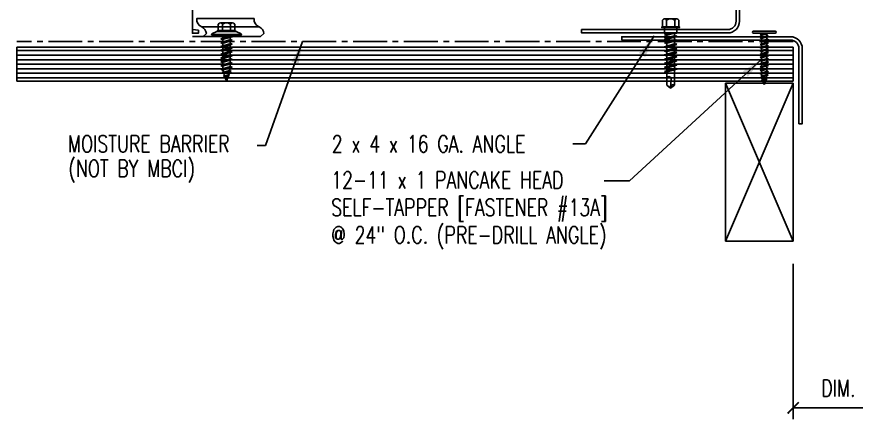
# Model space of a CAD drawing. Header units: inches. Extents: x 2.9 to 43.4, y 16.9 to 36.4.
# Drawn here: x 2.9 to 21.49, y 16.92 to 25.83 of the extents above; entities that cross this region are included whole.
import ezdxf

# ---------------------------------------------------------------- set-up
doc = ezdxf.new("R2010")
doc.units = ezdxf.units.IN
doc.header["$MEASUREMENT"] = 0
doc.linetypes.add('CENTER2', pattern=[1.125, 0.75, -0.125, 0.125, -0.125])
for name, color, linetype in [('BARRIER', 253, 'CENTER2'), ('clip', 5, 'Continuous'), ('DIM', 2, 'Continuous'), ('FASTENER', 9, 'Continuous'), ('STLA', 10, 'Continuous'), ('TEXT', 2, 'Continuous'), ('WOOD', 3, 'Continuous')]:
    doc.layers.add(name, color=color, linetype=linetype)
doc.styles.add('TEXT1', font='ROMANS.shx', dxfattribs={"width": 0.75, "height": 0.375})
doc.dimstyles.new('DETAIL$0', dxfattribs={"dimscale": 4, "dimtxt": 0.375, "dimasz": 0.0625, "dimexe": 0.0625, "dimexo": 0.125, "dimgap": 0.0625, "dimtad": 1, "dimdec": 4, "dimzin": 3, "dimdsep": 46, "dimlunit": 4, "dimtxsty": 'TEXT1', "dimblk": 'ARCHTICK', "dimcen": 0.0625, "dimclrd": 7, "dimclre": 7, "dimclrt": 2, "dimadec": 0, "dimazin": 0, "dimtfac": 0.59375, "dimtdec": 4, "dimtmove": 0, "dimatfit": 3, "dimfxl": 0, "dimfrac": 2, "dimtolj": 1, "dimtzin": 3, "dimarcsym": 0})
doc.dimstyles.new('DETAIL$7', dxfattribs={"dimscale": 4, "dimtxt": 0.375, "dimasz": 0.125, "dimexe": 0.0625, "dimexo": 0.125, "dimgap": 0.0625, "dimtad": 1, "dimdec": 4, "dimzin": 3, "dimdsep": 46, "dimlunit": 4, "dimtxsty": 'TEXT1', "dimblk": 'ARCHTICK', "dimcen": 0.0625, "dimclrd": 7, "dimclre": 7, "dimclrt": 2, "dimadec": 0, "dimazin": 0, "dimtfac": 0.59375, "dimtdec": 4, "dimtmove": 2, "dimatfit": 3, "dimfxl": 0, "dimfrac": 2, "dimtolj": 1, "dimtzin": 3, "dimarcsym": 0})

# ---------------------------------------------------------------- blocks, each defined once
blk = doc.blocks.new('_ArchTick')
at = {"color": 0, "linetype": 'ByBlock', "const_width": 0.15}
blk.add_lwpolyline([(-0.5, -0.5), (0.5, 0.5)], dxfattribs=at)
blk = doc.blocks.new('*D9')
at = {"layer": 'DEFPOINTS', "color": 0}
for p in [(20.099, 20.862), (22.099, 20.862), (22.099, 17.172)]:
    blk.add_point(p, dxfattribs=at)
at = {"layer": 'DIM', "color": 7, "lineweight": -2}
for p, q in [((20.099, 20.362), (20.099, 16.922)), ((22.099, 20.362), (22.099, 16.922)), ((20.099, 17.172), (22.099, 17.172))]:
    blk.add_line(p, q, dxfattribs=at)
at = {"layer": 'DIM', "color": 7, "lineweight": -2, "xscale": 0.25, "yscale": 0.25, "zscale": 0.25, "rotation": 180}
blk.add_blockref('_ArchTick', (20.099, 17.172), dxfattribs=at)
at = {"layer": 'DIM', "color": 7, "lineweight": -2, "xscale": 0.25, "yscale": 0.25, "zscale": 0.25}
blk.add_blockref('_ArchTick', (22.099, 17.172), dxfattribs=at)
at = {"layer": 'DIM', "color": 2, "insert": (21.099, 17.609), "char_height": 0.375, "attachment_point": 5, "style": 'TEXT1'}
blk.add_mtext('\\A1;DIM.', dxfattribs=at)
blk = doc.blocks.new('st7')
at = {"layer": 'FASTENER'}
for p, q in [((-0.24, 0.082), (0.24, 0.082)), ((-0.24, 0.037), (0.24, 0.037)), ((-0.093, 0.003), (0.027, 0.037)), ((-0.069, -0.011), (-0.093, 0.003)), ((-0.069, -0.011), (0.095, 0.036)), ((-0.057, 0.037), (-0.057, 0.013)), ((0.059, 0.026), (0.059, -0.025)), ((-0.093, -0.069), (0.071, -0.022)), ((-0.069, -0.082), (-0.093, -0.069)), ((-0.093, -0.14), (0.071, -0.093)), ((-0.069, -0.154), (-0.093, -0.14)), ((-0.093, -0.212), (0.071, -0.165)), ((-0.069, -0.082), (0.095, -0.036)), ((-0.069, -0.154), (0.095, -0.107)), ((-0.069, -0.225), (0.095, -0.178)), ((-0.057, -0.008), (-0.057, -0.059)), ((-0.057, -0.079), (-0.057, -0.13)), ((-0.057, -0.15), (-0.057, -0.201)), ((0.059, -0.046), (0.059, -0.097)), ((0.059, -0.117), (0.059, -0.168)), ((0.095, -0.036), (0.071, -0.022)), ((0.095, -0.107), (0.071, -0.093)), ((0.095, -0.178), (0.071, -0.165)), ((-0.069, -0.225), (-0.093, -0.212)), ((-0.093, -0.283), (0.071, -0.236)), ((-0.069, -0.296), (-0.093, -0.283)), ((-0.093, -0.354), (0.071, -0.307)), ((-0.069, -0.368), (-0.093, -0.354)), ((-0.069, -0.296), (0.095, -0.25)), ((-0.069, -0.368), (0.095, -0.321)), ((-0.057, -0.222), (-0.057, -0.273)), ((-0.057, -0.293), (-0.057, -0.344)), ((-0.057, -0.365), (-0.057, -0.415)), ((0.059, -0.189), (0.059, -0.239)), ((0.059, -0.26), (0.059, -0.311)), ((0.059, -0.331), (0.059, -0.382)), ((0.095, -0.25), (0.071, -0.236)), ((0.095, -0.321), (0.071, -0.307)), ((-0.093, -0.426), (0.071, -0.379)), ((-0.069, -0.439), (-0.093, -0.426)), ((-0.093, -0.497), (0.071, -0.45)), ((-0.069, -0.511), (-0.093, -0.497)), ((-0.093, -0.568), (0.071, -0.522)), ((-0.069, -0.439), (0.095, -0.392)), ((-0.069, -0.511), (0.095, -0.464)), ((-0.069, -0.582), (0.095, -0.535)), ((-0.057, -0.436), (-0.057, -0.487)), ((-0.057, -0.507), (-0.057, -0.558)), ((0.059, -0.403), (0.059, -0.454)), ((0.059, -0.474), (0.059, -0.525)), ((0.059, -0.545), (0.059, -0.596)), ((0.095, -0.392), (0.071, -0.379)), ((0.095, -0.464), (0.071, -0.45)), ((0.095, -0.535), (0.071, -0.522)), ((-0.069, -0.582), (-0.093, -0.568)), ((-0.093, -0.64), (0.071, -0.593)), ((-0.069, -0.653), (-0.093, -0.64)), ((-0.093, -0.711), (0.071, -0.664)), ((-0.069, -0.725), (-0.093, -0.711)), ((-0.093, -0.782), (0.071, -0.736)), ((-0.069, -0.653), (0.095, -0.606)), ((-0.069, -0.725), (0.095, -0.678)), ((-0.057, -0.579), (-0.057, -0.629)), ((-0.057, -0.65), (-0.057, -0.701)), ((-0.057, -0.721), (-0.057, -0.772)), ((0.059, -0.617), (0.059, -0.668)), ((0.059, -0.688), (0.059, -0.739)), ((0.095, -0.606), (0.071, -0.593)), ((0.095, -0.678), (0.071, -0.664)), ((0.095, -0.749), (0.071, -0.736)), ((-0.069, -0.796), (-0.093, -0.782)), ((-0.093, -0.854), (0.071, -0.807)), ((-0.069, -0.867), (-0.093, -0.854)), ((-0.078, -0.921), (0.061, -0.881)), ((-0.054, -0.934), (-0.078, -0.921)), ((-0.069, -0.796), (0.095, -0.749)), ((-0.069, -0.867), (0.095, -0.821)), ((-0.057, -0.793), (-0.057, -0.844)), ((-0.054, -0.934), (0.085, -0.895)), ((0.059, -0.759), (0.059, -0.81)), ((0.059, -0.831), (0.059, -0.861)), ((0.085, -0.895), (0.061, -0.881)), ((0.095, -0.821), (0.071, -0.807)), ((-0.058, -0.986), (0.041, -0.958)), ((-0.034, -1), (-0.058, -0.986)), ((-0.034, -1), (0.065, -0.972)), ((-0.03, -1.05), (0.006, -1.04)), ((-0.006, -1.063), (-0.03, -1.05)), ((-0.006, -1.063), (0.03, -1.053)), ((0.03, -1.053), (0.006, -1.04)), ((0.065, -0.972), (0.041, -0.958))]:
    blk.add_line(p, q, dxfattribs=at)
for centre, radius, start, end in [((-0.238, 0.06), 0.0227, 94.6639, 265.3361), ((0.238, 0.06), 0.0227, 274.6639, 85.3361), ((0.502, -0.853), 0.56, 181.0834, 186.2136), ((-0.501, -0.853), 0.56, 348.7524, 354.9475), ((-0.501, -0.853), 0.56, 357.0874, 0.7958), ((0.502, -0.853), 0.56, 188.2489, 193.282), ((0.502, -0.853), 0.56, 194.889, 200.3099), ((0.502, -0.853), 0.56, 201.1572, 206.3807), ((-0.501, -0.853), 0.56, 333.6193, 338.828), ((-0.501, -0.853), 0.56, 339.4684, 347.2016)]:
    blk.add_arc(centre, radius, start, end, dxfattribs=at)
blk = doc.blocks.new('st10')
at = {"layer": 'FASTENER'}
for p, q in [((-0.181, 0.276), (-0.181, 0.137)), ((-0.135, 0.302), (0.135, 0.302)), ((-0.089, 0.276), (-0.089, 0.137)), ((0.089, 0.276), (0.089, 0.137)), ((0.181, 0.276), (0.181, 0.137)), ((-0.217, 0.114), (-0.326, 0.059)), ((-0.326, 0.059), (-0.326, 0.049)), ((-0.326, 0.049), (0.326, 0.049)), ((-0.217, 0.114), (0.217, 0.114)), ((-0.193, 0.137), (0.193, 0.137)), ((-0.193, 0.119), (0.193, 0.119)), ((-0.181, 0.137), (0.181, 0.137)), ((-0.129, 0.035), (-0.124, 0.037)), ((-0.096, 0.017), (-0.129, 0.035)), ((-0.129, -0.049), (0.096, 0.015)), ((-0.124, 0.037), (-0.08, 0.037)), ((-0.096, 0.017), (-0.025, 0.037)), ((-0.08, 0.037), (0.08, 0.037)), ((-0.08, 0.021), (-0.08, -0.035)), ((0.08, 0.037), (0.08, 0.011)), ((0.129, -0.003), (0.096, 0.015)), ((0.217, 0.114), (0.326, 0.059)), ((0.326, 0.059), (0.326, 0.049)), ((-0.096, -0.068), (-0.129, -0.049)), ((-0.129, -0.134), (0.096, -0.069)), ((-0.096, -0.152), (-0.129, -0.134)), ((-0.129, -0.218), (0.096, -0.154)), ((-0.096, -0.068), (0.129, -0.004)), ((-0.096, -0.152), (0.129, -0.088)), ((-0.096, -0.237), (0.129, -0.172)), ((-0.08, -0.063), (-0.08, -0.12)), ((-0.08, -0.148), (-0.08, -0.204)), ((0.08, -0.016), (0.08, -0.074)), ((0.08, -0.102), (0.08, -0.158)), ((0.129, -0.088), (0.096, -0.069)), ((0.129, -0.172), (0.096, -0.154)), ((-0.096, -0.237), (-0.129, -0.218)), ((-0.129, -0.303), (0.096, -0.238)), ((-0.096, -0.321), (-0.129, -0.303)), ((-0.129, -0.387), (0.096, -0.323)), ((-0.096, -0.321), (0.129, -0.257)), ((-0.096, -0.406), (0.129, -0.341)), ((-0.08, -0.232), (-0.08, -0.288)), ((-0.08, -0.317), (-0.08, -0.373)), ((0.08, -0.186), (0.08, -0.243)), ((0.08, -0.27), (0.08, -0.327)), ((0.08, -0.355), (0.08, -0.412)), ((0.129, -0.257), (0.096, -0.238)), ((0.129, -0.341), (0.096, -0.323)), ((-0.096, -0.406), (-0.129, -0.387)), ((-0.129, -0.471), (0.096, -0.407)), ((-0.096, -0.49), (-0.129, -0.471)), ((-0.129, -0.556), (0.096, -0.491)), ((-0.096, -0.575), (-0.129, -0.556)), ((-0.096, -0.49), (0.129, -0.426)), ((-0.096, -0.575), (0.129, -0.51)), ((-0.08, -0.401), (-0.08, -0.457)), ((-0.08, -0.485), (-0.08, -0.542)), ((0.08, -0.44), (0.08, -0.496)), ((0.08, -0.524), (0.08, -0.58)), ((0.129, -0.426), (0.096, -0.407)), ((0.129, -0.51), (0.096, -0.491)), ((-0.129, -0.64), (0.096, -0.576)), ((-0.096, -0.659), (-0.129, -0.64)), ((-0.121, -0.722), (0.092, -0.662)), ((-0.088, -0.741), (-0.121, -0.722)), ((-0.096, -0.659), (0.129, -0.595)), ((-0.088, -0.741), (0.125, -0.68)), ((-0.08, -0.57), (-0.08, -0.626)), ((0.125, -0.68), (0.092, -0.662)), ((0.129, -0.595), (0.096, -0.576)), ((-0.095, -0.799), (0.071, -0.752)), ((-0.061, -0.818), (-0.095, -0.799)), ((-0.063, -0.877), (0.034, -0.847)), ((-0.029, -0.895), (-0.063, -0.877)), ((-0.061, -0.818), (0.104, -0.771)), ((-0.029, -0.895), (0.068, -0.866)), ((0.068, -0.866), (0.034, -0.847)), ((0.104, -0.771), (0.071, -0.752))]:
    blk.add_line(p, q, dxfattribs=at)
blk.add_lwpolyline([(-0.331, 0.037), (-0.331, 0.049), (0.331, 0.049), (0.331, 0.037)], close=True, dxfattribs=at)
for centre, radius, start, end in [((-0.135, 0.25), 0.0527, 29.8754, 150.1246), ((0, 0.138), 0.164, 56.9974, 123.0026), ((0.135, 0.25), 0.0527, 29.8754, 150.1246), ((-0.193, 0.128), 0.00894, 90, 270), ((0.193, 0.128), 0.00894, 270, 90), ((0.676, -0.642), 0.757, 180.9696, 185.1765), ((0.676, -0.642), 0.757, 187.255, 191.3837), ((-0.676, -0.642), 0.757, 351.6648, 356.0901), ((-0.676, -0.642), 0.757, 358.2537, 2.5109), ((0.676, -0.642), 0.757, 193.4363, 197.6723), ((0.676, -0.642), 0.757, 199.1495, 206.7351), ((-0.676, -0.642), 0.757, 333.2649, 342.2085), ((-0.676, -0.642), 0.757, 343.5473, 349.3968)]:
    blk.add_arc(centre, radius, start, end, dxfattribs=at)
blk = doc.blocks.new('sd22')
at = {"layer": 'FASTENER'}
for p, q in [((-0.181, 0.204), (-0.181, 0.055)), ((-0.135, 0.23), (0.135, 0.23)), ((-0.089, 0.204), (-0.089, 0.055)), ((0.089, 0.204), (0.089, 0.055)), ((0.181, 0.204), (0.181, 0.055)), ((-0.193, 0.055), (0.193, 0.055)), ((-0.193, 0.037), (0.193, 0.037)), ((-0.181, 0.055), (0.181, 0.055)), ((-0.139, 0.037), (-0.139, -0.082)), ((0.139, -0.082), (0.139, 0.037)), ((-0.139, -0.114), (-0.025, -0.082)), ((-0.139, -0.082), (0.139, -0.082)), ((-0.104, -0.134), (-0.139, -0.114)), ((-0.139, -0.205), (0.104, -0.136)), ((-0.104, -0.134), (0.081, -0.082)), ((-0.104, -0.225), (0.139, -0.156)), ((-0.086, -0.082), (-0.086, -0.099)), ((-0.086, -0.129), (-0.086, -0.19)), ((0.086, -0.082), (0.086, -0.141)), ((0.086, -0.171), (0.086, -0.232)), ((0.139, -0.156), (0.104, -0.136)), ((-0.104, -0.225), (-0.139, -0.205)), ((-0.139, -0.296), (0.104, -0.227)), ((-0.104, -0.316), (-0.139, -0.296)), ((-0.139, -0.387), (0.104, -0.318)), ((-0.104, -0.316), (0.139, -0.247)), ((-0.104, -0.407), (0.139, -0.338)), ((-0.086, -0.22), (-0.086, -0.281)), ((-0.086, -0.311), (-0.086, -0.372)), ((0.086, -0.262), (0.086, -0.322)), ((0.086, -0.353), (0.086, -0.413)), ((0.139, -0.247), (0.104, -0.227)), ((0.139, -0.338), (0.104, -0.318)), ((-0.104, -0.407), (-0.139, -0.387)), ((-0.139, -0.478), (0.104, -0.408)), ((-0.104, -0.498), (-0.139, -0.478)), ((-0.139, -0.569), (0.104, -0.499)), ((-0.104, -0.498), (0.139, -0.429)), ((-0.104, -0.589), (0.139, -0.519)), ((-0.086, -0.402), (-0.086, -0.463)), ((-0.086, -0.493), (-0.086, -0.554)), ((0.086, -0.444), (0.086, -0.504)), ((0.086, -0.535), (0.086, -0.595)), ((0.139, -0.429), (0.104, -0.408)), ((0.139, -0.519), (0.104, -0.499)), ((-0.104, -0.589), (-0.139, -0.569)), ((-0.139, -0.66), (0.104, -0.59)), ((-0.104, -0.68), (-0.139, -0.66)), ((-0.139, -0.75), (0.104, -0.681)), ((-0.104, -0.68), (0.139, -0.61)), ((-0.104, -0.771), (0.139, -0.701)), ((-0.086, -0.584), (-0.086, -0.644)), ((-0.086, -0.675), (-0.086, -0.735)), ((0.086, -0.625), (0.086, -0.686)), ((0.086, -0.716), (0.086, -0.777)), ((0.139, -0.61), (0.104, -0.59)), ((0.139, -0.701), (0.104, -0.681)), ((-0.104, -0.771), (-0.139, -0.75)), ((-0.139, -0.841), (0.104, -0.772)), ((-0.104, -0.861), (-0.139, -0.841)), ((-0.139, -0.932), (0.104, -0.863)), ((-0.104, -0.861), (0.139, -0.792)), ((-0.104, -0.952), (0.139, -0.883)), ((-0.086, -0.766), (-0.086, -0.826)), ((-0.086, -0.857), (-0.086, -0.917)), ((0.086, -0.807), (0.086, -0.868)), ((0.086, -0.898), (0.086, -1.239)), ((0.139, -0.792), (0.104, -0.772)), ((0.139, -0.883), (0.104, -0.863)), ((-0.104, -0.952), (-0.139, -0.932)), ((-0.086, -0.947), (-0.086, -1.239)), ((-0.002, -1.285), (0.014, -1.098)), ((0, -1.3), (-0.086, -1.239)), ((0, -1.3), (0.086, -1.239))]:
    blk.add_line(p, q, dxfattribs=at)
for centre, radius, start, end in [((-0.135, 0.178), 0.0527, 29.8754, 150.1246), ((0, 0.066), 0.164, 56.9974, 123.0026), ((0.135, 0.178), 0.0527, 29.8754, 150.1246), ((-0.193, 0.046), 0.00894, 90, 270), ((0.193, 0.046), 0.00894, 270, 90), ((-0.046, -1.11), 0.0615, 11.1445, 130.906), ((0.054, -1.286), 0.0563, 55.4585, 194.8454)]:
    blk.add_arc(centre, radius, start, end, dxfattribs=at)
blk = doc.blocks.new('FD-F13A')
at = {"layer": 'TEXT', "style": 'TEXT1', "width": 0.75}
for s, p in [('12-11 x 1 PANCAKE HEAD', (0.0047, -0.0408)), ('SELF-TAPPER [FASTENER #13A]', (0.0047, -0.1926))]:
    blk.add_text(s, height=0.09375, dxfattribs=at).set_placement(p)
blk.add_attdef('(QUANTITY)', (0.0047, -0.3444), '', height=0.0938, dxfattribs=at)

msp = doc.modelspace()

# ---------------------------------------------------------------- linework, layer by layer
at = {"layer": 'BARRIER'}
msp.add_line((20.09931, 25.28212), (2.89744, 25.28212), dxfattribs=at)
at = {"layer": 'clip'}
msp.add_line((6.99338, 25.60682), (8.26722, 25.60682), dxfattribs=at)
for points in [[(6.61639, 27.67646), (6.61663, 27.14343, -1.16210602), (6.47362, 27.13959), (6.47361, 27.72985, -0.36554649), (6.5774, 27.81853), (6.68286, 27.81853, -0.41421356), (6.78938, 27.71201), (6.78938, 25.4668), (6.92127, 25.4668), (6.92127, 25.53268), (6.78938, 25.54915)], [(7.02354, 25.39413), (7.09695, 25.46167, 0.29781286), (6.99338, 25.60682, -0.34469622), (6.88333, 25.79262), (8.15717, 25.79262)], [(8.29738, 25.39413), (8.37079, 25.46167, 0.29781286), (8.26722, 25.60682, -0.34469622), (8.15717, 25.79262)]]:
    msp.add_lwpolyline(points, format="xyb", dxfattribs=at)
msp.add_lwpolyline([(8.29738, 25.39413), (6.78938, 25.39413)], dxfattribs=at)
at = {"layer": 'STLA'}
for points in [[(15.40832, 25.54875), (15.40832, 25.47405), (18.64612, 25.47405, 0.41421356), (18.90832, 25.73625), (18.90832, 27.59473), (18.83362, 27.59473), (18.83362, 25.73625, -0.41421356), (18.64612, 25.54875)], [(16.29901, 25.315), (16.29901, 25.3897), (20.03681, 25.3897, -0.41421356), (20.29901, 25.1275), (20.29901, 23.46329), (20.22431, 23.46329), (20.22431, 25.1275, 0.41421356), (20.03681, 25.315)]]:
    msp.add_lwpolyline(points, format="xyb", close=True, dxfattribs=at)
at = {"layer": 'WOOD', "color": 3, "linetype": 'CONTINUOUS'}
for p, q in [((20.09931, 25.15712), (2.89744, 25.15712)), ((2.89744, 25.15712), (2.89744, 24.78212)), ((20.09931, 25.15712), (20.09931, 24.78212)), ((2.89744, 24.40712), (2.89744, 24.78212)), ((20.09931, 24.40712), (20.09931, 24.78212)), ((20.09931, 24.40712), (2.89744, 24.40712))]:
    msp.add_line(p, q, dxfattribs=at)
at = {"layer": 'WOOD', "color": 9, "linetype": 'CONTINUOUS'}
for p, q in [((20.09931, 25.08212), (2.89744, 25.08212)), ((20.09931, 24.98212), (2.89744, 24.98212)), ((20.09931, 24.88212), (2.89744, 24.88212)), ((20.09931, 24.78212), (2.89744, 24.78212)), ((20.09931, 24.68212), (2.89744, 24.68212)), ((20.09931, 24.58212), (2.89744, 24.58212)), ((20.09931, 24.48212), (2.89744, 24.48212))]:
    msp.add_line(p, q, dxfattribs=at)
at = {"layer": 'WOOD'}
for p, q in [((20.09931, 24.36228), (18.59931, 20.86228)), ((20.09931, 20.86228), (18.59931, 24.36228)), ((20.09931, 24.36228), (18.59931, 24.36228)), ((18.59931, 24.36228), (18.59931, 20.86228)), ((20.09931, 20.86228), (20.09931, 24.36228)), ((18.59931, 20.86228), (20.09931, 20.86228))]:
    msp.add_line(p, q, dxfattribs=at)

# ---------------------------------------------------------------- block references
at = {"layer": 'FASTENER'}
for name, p in [('st10', (7.54338, 25.39413)), ('sd22', (17.38359, 25.55469)), ('st7', (19.45651, 25.43163))]:
    msp.add_blockref(name, p, dxfattribs=at)
at = {"layer": 'TEXT', "xscale": 4, "yscale": 4, "zscale": 4}
msp.add_blockref('FD-F13A', (9.84443, 22.19282), dxfattribs=at).add_auto_attribs({'(QUANTITY)': '@ 24" O.C. (PRE-DRILL ANGLE)'})

# ---------------------------------------------------------------- texts
at = {"layer": 'TEXT', "style": 'TEXT1', "width": 0.75}
for s, p in [('MOISTURE BARRIER', (4.03258, 22.83083)), ('2 x 4 x 16 GA. ANGLE', (9.87593, 22.82983)), ('(NOT BY MBCI)', (4.03879, 22.28581))]:
    msp.add_text(s, height=0.375, dxfattribs=at).set_placement(p)

# ---------------------------------------------------------------- dimensions: what is measured, and where the dimension line sits
at = {"layer": 'DIM'}
dim = msp.add_linear_dim(base=(22.09931, 17.17175), p1=(20.09931, 20.86228), p2=(22.09931, 20.86228), text='DIM.', dimstyle='DETAIL$0', dxfattribs=at)
dim.commit()
dim.dimension.update_dxf_attribs({"geometry": '*D9', "text_midpoint": (21.09931, 17.60925)})

# ---------------------------------------------------------------- leaders
for points in [[(17.02061, 25.40712), (15.49698, 23.02183), (15.21658, 23.02183)], [(9.22981, 25.28212), (8.41027, 22.98213), (8.22115, 22.98213)], [(19.40821, 24.90393), (16.47103, 22.19586), (15.91022, 22.19586)]]:
    msp.add_leader(points, dimstyle='DETAIL$7')

doc.saveas('drawing.dxf')
